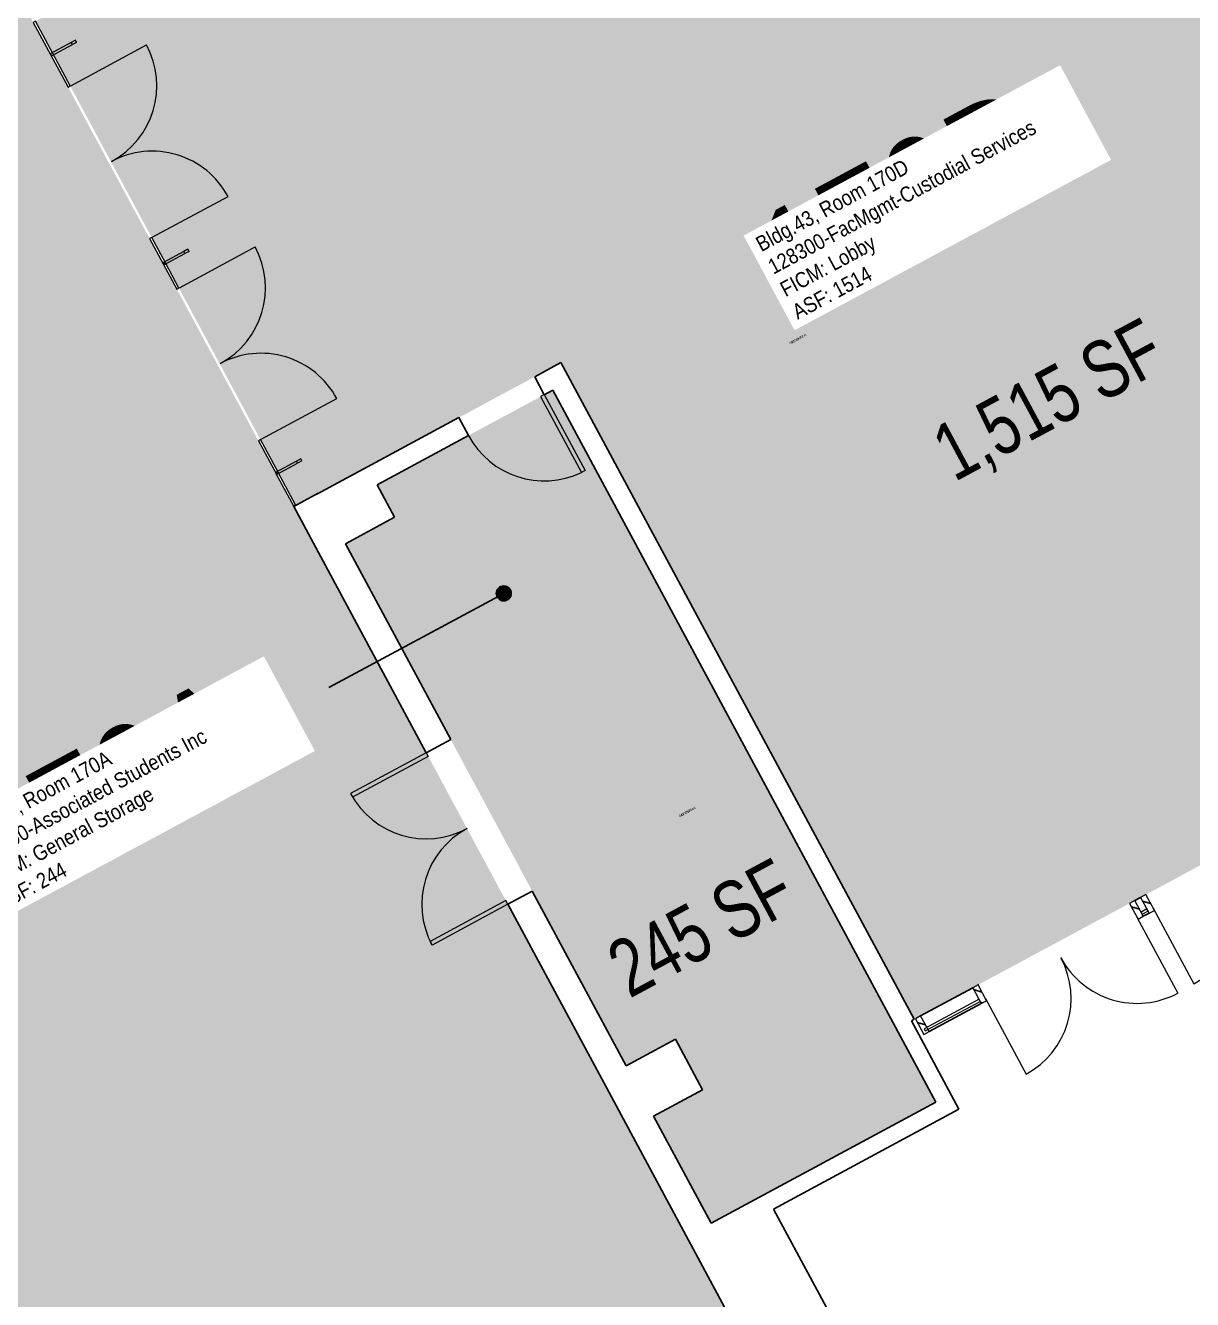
# Model space of a CAD drawing. Header units: inches. Extents: x 69213682 to 69221478, y 27658977 to 27667505.
# Drawn here: x 69219251 to 69219740, y 27661677 to 27662210 of the extents above; entities that cross this region are included whole.
import ezdxf
from ezdxf.enums import TextEntityAlignment as Align

# ---------------------------------------------------------------- set-up
doc = ezdxf.new("R2010")
doc.units = ezdxf.units.IN
doc.header["$LTSCALE"] = 100
doc.header["$MEASUREMENT"] = 0
for name, color, linetype in [('A-DOOR', 2, 'CONTINUOUS'), ('A-GLAZ', 1, 'CONTINUOUS'), ('A-IDEN-RNUM', 7, 'CONTINUOUS'), ('A-IDEN-SNUM', 4, 'CONTINUOUS'), ('A-IDEN-VNUM', 4, 'CONTINUOUS'), ('A-WALL', 5, 'CONTINUOUS'), ('AREA-TEXT', 3, 'CONTINUOUS'), ('Rooms-Category-Color', 7, 'CONTINUOUS'), ('Rooms-College-Color', 7, 'CONTINUOUS'), ('Rooms-Department-Color', 7, 'CONTINUOUS'), ('Rooms-Division-Color', 7, 'CONTINUOUS'), ('Rooms-Information', 7, 'CONTINUOUS')]:
    doc.layers.add(name, color=color, linetype=linetype)
doc.styles.add('CP_AREA', font='arial.ttf', dxfattribs={"height": 15})
doc.styles.add('CP_ROOMSNUMBER', font='arial.ttf', dxfattribs={"height": 1})
doc.styles.add('CP_ROOMVNUMBER', font='arial.ttf', dxfattribs={"width": 0.85, "height": 0.075})

# ---------------------------------------------------------------- blocks, each defined once
blk = doc.blocks.new('Double-Flush - 72_ x 36_ Gates-969-BACKGROUND Level 1 Parent View')
at = {"layer": 'A-DOOR', "lineweight": 20}
for p, q in [((-36, 41.81), (-34.25, 41.81)), ((-36, 5.81), (-36, 41.81)), ((-34.25, 5.81), (-34.25, 41.81)), ((34.25, 5.81), (34.25, 41.77)), ((36, 5.81), (36, 41.81)), ((-36, 5.81), (-34.25, 5.81)), ((36, 5.81), (34.25, 5.81))]:
    blk.add_line(p, q, dxfattribs=at)
at = {"layer": 'A-DOOR', "lineweight": 5}
for centre, start, end in [((-36, 5.81), 0, 90), ((36, 5.81), 90, 180)]:
    blk.add_arc(centre, 36, start, end, dxfattribs=at)
blk = doc.blocks.new('Racquetball Mullion22 - Racquetball Mullion-587-BACKGROUND Level 1 Parent View')
at = {"layer": 'A-GLAZ', "lineweight": 15}
for p, q in [((-4563.81, -1215.42), (-4564.81, -1215.42)), ((-4564.81, -1215.42), (-4564.81, -1225.42)), ((-4563.81, -1225.42), (-4563.81, -1215.42)), ((-4564.81, -1225.42), (-4563.81, -1225.42)), ((-4564.81, -1227.42), (-4564.81, -1225.42)), ((-4563.81, -1227.42), (-4563.81, -1225.42)), ((-4564.81, -1227.42), (-4563.81, -1227.42))]:
    blk.add_line(p, q, dxfattribs=at)
blk = doc.blocks.new('System Panel - Glazed-586-BACKGROUND Level 1 Parent View')
at = {"layer": 'A-GLAZ', "lineweight": 15}
for p, q in [((7.71875, -0.75), (-7.71875, -0.75)), ((-7.71875, -0.75), (-7.71875, -1.75)), ((-7.71875, -1.75), (7.71875, -1.75)), ((7.71875, -1.75), (7.71875, -0.75))]:
    blk.add_line(p, q, dxfattribs=at)
blk = doc.blocks.new('Curtain Wall Dbl Glass - Curtain Wall Dbl Glass-584-BACKGROUND Level 1 Parent View')
at = {"layer": 'A-DOOR', "lineweight": 20}
for p, q in [((-36, -2), (-36, -38)), ((36, -2), (36, -38))]:
    blk.add_line(p, q, dxfattribs=at)
at = {"layer": 'A-DOOR', "lineweight": 5}
for centre, start, end in [((-36, -2), 270, 0), ((36, -2), 180, 270)]:
    blk.add_arc(centre, 36, start, end, dxfattribs=at)
blk = doc.blocks.new('System Panel - Glazed-585-BACKGROUND Level 1 Parent View')
at = {"layer": 'A-GLAZ', "lineweight": 15}
for p, q in [((6, -0.75), (-6, -0.75)), ((-6, -0.75), (-6, -1.75)), ((-6, -1.75), (6, -1.75)), ((6, -1.75), (6, -0.75))]:
    blk.add_line(p, q, dxfattribs=at)
blk = doc.blocks.new('System Panel - Glazed-583-BACKGROUND Level 1 Parent View')
at = {"layer": 'A-GLAZ', "lineweight": 15}
for p, q in [((15.375, -0.75), (-15.375, -0.75)), ((-15.375, -0.75), (-15.375, -1.75)), ((-15.375, -1.75), (15.375, -1.75)), ((15.375, -1.75), (15.375, -0.75))]:
    blk.add_line(p, q, dxfattribs=at)
blk = doc.blocks.new('System Panel - Glazed-582-BACKGROUND Level 1 Parent View')
at = {"layer": 'A-GLAZ', "lineweight": 15}
for p, q in [((6, -0.75), (-6, -0.75)), ((-6, -0.75), (-6, -1.75)), ((-6, -1.75), (6, -1.75)), ((6, -1.75), (6, -0.75))]:
    blk.add_line(p, q, dxfattribs=at)
blk = doc.blocks.new('System Panel - Glazed-581-BACKGROUND Level 1 Parent View')
at = {"layer": 'A-GLAZ', "lineweight": 15}
for p, q in [((7.78125, -0.75), (-7.78125, -0.75)), ((-7.78125, -0.75), (-7.78125, -1.75)), ((-7.78125, -1.75), (7.78125, -1.75)), ((7.78125, -1.75), (7.78125, -0.75))]:
    blk.add_line(p, q, dxfattribs=at)
blk = doc.blocks.new('Racquetball Mullion21 - Racquetball Mullion-580-BACKGROUND Level 1 Parent View')
at = {"layer": 'A-GLAZ', "lineweight": 15}
for p, q in [((-4464.49, -1215.42), (-4465.49, -1215.42)), ((-4465.49, -1215.42), (-4465.49, -1225.42)), ((-4464.49, -1225.42), (-4464.49, -1215.42)), ((-4465.49, -1225.42), (-4464.49, -1225.42)), ((-4465.49, -1227.42), (-4465.49, -1225.42)), ((-4464.49, -1227.42), (-4464.49, -1225.42)), ((-4465.49, -1227.42), (-4464.49, -1227.42))]:
    blk.add_line(p, q, dxfattribs=at)
blk = doc.blocks.new('Racquetball Mullion23 - Racquetball Mullion-579-BACKGROUND Level 1 Parent View')
at = {"layer": 'A-GLAZ', "lineweight": 15}
for p, q in [((-4663.37, -1215.42), (-4664.37, -1215.42)), ((-4664.37, -1215.42), (-4664.37, -1225.42)), ((-4663.37, -1225.42), (-4663.37, -1215.42)), ((-4664.37, -1225.42), (-4663.37, -1225.42)), ((-4664.37, -1227.42), (-4664.37, -1225.42)), ((-4663.37, -1227.42), (-4663.37, -1225.42)), ((-4664.37, -1227.42), (-4663.37, -1227.42))]:
    blk.add_line(p, q, dxfattribs=at)
blk = doc.blocks.new('System Panel - SLO Glazed-291-BACKGROUND Level 1 Parent View')
at = {"layer": 'A-GLAZ', "lineweight": 15}
for p, q in [((13.03, 0.5), (-13.03, 0.5)), ((-13.03, 0.5), (-13.03, -0.5)), ((13.03, -0.5), (13.03, 0.5)), ((-13.03, -0.5), (13.03, -0.5))]:
    blk.add_line(p, q, dxfattribs=at)
blk = doc.blocks.new('Curtain Wall-Store Front-Dbl - Store Front Double Door-281-BACKGROUND Level 1 Parent View')
at = {"layer": 'A-DOOR', "lineweight": 20}
for p, q in [((-36, -0.5), (-36, -36.375)), ((36, -0.5), (36, -36.625))]:
    blk.add_line(p, q, dxfattribs=at)
at = {"layer": 'A-DOOR', "lineweight": 5}
for centre, radius, start, end in [((-36, -0.5), 35.875, 270, 0), ((36, -0.5), 36.125, 180, 270)]:
    blk.add_arc(centre, radius, start, end, dxfattribs=at)
blk = doc.blocks.new('System Panel - SLO Glazed-278-BACKGROUND Level 1 Parent View')
at = {"layer": 'A-GLAZ', "lineweight": 15}
for p, q in [((1.375, 0.5), (-1.375, 0.5)), ((-1.375, 0.5), (-1.375, -0.5)), ((1.375, -0.5), (1.375, 0.5)), ((-1.375, -0.5), (1.375, -0.5))]:
    blk.add_line(p, q, dxfattribs=at)
blk = doc.blocks.new('Curtain Wall-Store Front-Dbl - Store Front Double Door-275-BACKGROUND Level 1 Parent View')
at = {"layer": 'A-DOOR', "lineweight": 20}
for p, q in [((-36, -0.5), (-36, -36.375)), ((36, -0.5), (36, -36.625))]:
    blk.add_line(p, q, dxfattribs=at)
at = {"layer": 'A-DOOR', "lineweight": 5}
for centre, radius, start, end in [((-36, -0.5), 35.875, 270, 0), ((36, -0.5), 36.125, 180, 270)]:
    blk.add_arc(centre, radius, start, end, dxfattribs=at)
blk = doc.blocks.new('Single-Flush - 36_ x 84_-238-BACKGROUND Level 1 Parent View')
at = {"layer": 'A-DOOR', "lineweight": 20}
for p, q in [((16.25, -4.25), (16.25, -40.27)), ((18, -4.25), (16.25, -4.25)), ((18, -4.25), (18, -40.27)), ((18, -40.27), (16.25, -40.27))]:
    blk.add_line(p, q, dxfattribs=at)
at = {"layer": 'A-DOOR', "lineweight": 5}
blk.add_arc((18, -4.25), 36.07, 180, 267.2188, dxfattribs=at)

msp = doc.modelspace()

# ---------------------------------------------------------------- hatches: boundary and pattern name
at = {"layer": 'A-GLAZ', "extrusion": (0, 0, -1)}
h = msp.add_hatch(dxfattribs=at)
h.set_pattern_fill('FP1_177', color=256, angle=-208.2896, style=0, pattern_type=2)
h.set_pattern_definition([(16.71, (-69219679.386, 27661876.56), (-6.901, 22.986), []), (16.71, (-69219676.543, 27661881.843), (16.086, 29.887), []), (16.71, (-69219682.23, 27661871.277), (16.086, 29.887), [])])
h.paths.add_polyline_path([(-69219716.93, 27661835.94), (-69219719.13, 27661837.13), (-69219715.58, 27661843.73), (-69219713.38, 27661842.55)], flags=0)
h = msp.add_hatch(dxfattribs=at)
h.set_pattern_fill('FP1_178', color=256, angle=-208.2896, style=0, pattern_type=2)
h.set_pattern_definition([(16.71, (-69219683.96, 27661879.022), (-6.901, 22.986), []), (16.71, (-69219681.117, 27661884.305), (16.086, 29.887), []), (16.71, (-69219686.804, 27661873.739), (16.086, 29.887), [])])
h.paths.add_polyline_path([(-69219721.55, 27661838.43), (-69219723.76, 27661839.62), (-69219720.2, 27661846.22), (-69219718, 27661845.04)], flags=0)
h = msp.add_hatch(dxfattribs=at)
h.set_pattern_fill('FP1_176', color=256, angle=-208.2896, style=0, pattern_type=2)
h.set_pattern_definition([(16.71, (-69219614.468, 27661841.62), (-6.901, 22.986), []), (16.71, (-69219611.624, 27661846.903), (16.086, 29.887), []), (16.71, (-69219617.311, 27661836.337), (16.086, 29.887), [])])
h.paths.add_polyline_path([(-69219651.33, 27661800.64), (-69219653.53, 27661801.82), (-69219649.98, 27661808.43), (-69219647.77, 27661807.24)], flags=0)
at = {"layer": 'A-GLAZ'}
h = msp.add_hatch(dxfattribs=at)
h.set_pattern_fill('FP1_175', color=256, angle=208.2896, style=0, pattern_type=2)
h.set_pattern_definition([(163.29, (69219589.572, 27661828.22), (-6.901, -22.986), []), (163.29, (69219586.73, 27661833.505), (-29.887, -16.086), []), (163.29, (69219592.416, 27661822.938), (-29.887, -16.086), [])])
h.paths.add_polyline_path([(69219627.27, 27661787.69), (69219629.47, 27661788.87), (69219629, 27661789.76), (69219627.9, 27661789.16), (69219627.43, 27661790.04), (69219628.53, 27661790.64), (69219625.92, 27661795.48), (69219623.72, 27661794.29)], flags=0)
at = {"layer": 'A-IDEN-VNUM'}
h = msp.add_hatch(color=256, dxfattribs=at)
edge = h.paths.add_edge_path()
edge.add_arc((69219451.48, 27661972.25), 3.14, 0, 360)
at = {"layer": 'Rooms-Category-Color', "true_color": 0xffe090}
h = msp.add_hatch(color=41, dxfattribs=at)
edge = h.paths.add_edge_path()
edge.add_line((69218510.21, 27662429.43), (69218527.27, 27662397.73))
edge.add_line((69218527.27, 27662397.73), (69218356.44, 27662305.78))
edge.add_line((69218356.44, 27662305.78), (69218293.04, 27662271.66))
edge.add_line((69218293.04, 27662271.66), (69218268.67, 27662258.55))
edge.add_line((69218268.67, 27662258.55), (69218268.67, 27662258.55))
edge.add_line((69218268.67, 27662258.55), (69218268.56, 27662258.48))
edge.add_line((69218268.56, 27662258.48), (69218262.09, 27662254.3))
edge.add_line((69218262.09, 27662254.3), (69218255.9, 27662249.72))
edge.add_line((69218255.9, 27662249.72), (69218250.02, 27662244.75))
edge.add_line((69218250.02, 27662244.75), (69218244.47, 27662239.41))
edge.add_line((69218244.47, 27662239.41), (69218239.27, 27662233.73))
edge.add_line((69218239.27, 27662233.73), (69218234.45, 27662227.73))
edge.add_line((69218234.45, 27662227.73), (69218230.02, 27662221.43))
edge.add_line((69218230.02, 27662221.43), (69218226.01, 27662214.86))
edge.add_line((69218226.01, 27662214.86), (69218222.43, 27662208.04))
edge.add_line((69218222.43, 27662208.04), (69218219.29, 27662201.01))
edge.add_line((69218219.29, 27662201.01), (69218216.6, 27662193.8))
edge.add_line((69218216.6, 27662193.8), (69218214.39, 27662186.42))
edge.add_line((69218214.39, 27662186.42), (69218212.65, 27662178.92))
edge.add_line((69218212.65, 27662178.92), (69218211.4, 27662171.32))
edge.add_line((69218211.4, 27662171.32), (69218210.64, 27662163.66))
edge.add_line((69218210.64, 27662163.66), (69218210.37, 27662155.97))
edge.add_line((69218210.37, 27662155.97), (69218210.6, 27662148.27))
edge.add_line((69218210.6, 27662148.27), (69218211.31, 27662140.6))
edge.add_line((69218211.31, 27662140.6), (69218212.52, 27662133))
edge.add_line((69218212.52, 27662133), (69218214.22, 27662125.49))
edge.add_line((69218214.22, 27662125.49), (69218216.39, 27662118.1))
edge.add_line((69218216.39, 27662118.1), (69218219.03, 27662110.87))
edge.add_line((69218219.03, 27662110.87), (69218222.13, 27662103.82))
edge.add_line((69218222.13, 27662103.82), (69218222.18, 27662103.7))
edge.add_line((69218222.18, 27662103.7), (69218222.18, 27662103.7))
edge.add_line((69218222.18, 27662103.7), (69218572.5, 27661452.81))
edge.add_line((69218572.5, 27661452.81), (69218606.63, 27661389.41))
edge.add_line((69218606.63, 27661389.41), (69218702.6, 27661211.09))
edge.add_arc((69218808.26, 27661267.96), 120, 208.2896, 298.2896)
edge.add_line((69218865.14, 27661162.3), (69218886.27, 27661173.67))
edge.add_line((69218886.27, 27661173.67), (69218949.67, 27661207.79))
edge.add_line((69218949.67, 27661207.79), (69219118.74, 27661298.79))
edge.add_line((69219118.74, 27661298.79), (69219136.69, 27661265.44))
edge.add_line((69219136.69, 27661265.44), (69219263.49, 27661333.68))
edge.add_line((69219263.49, 27661333.68), (69219245.54, 27661367.03))
edge.add_line((69219245.54, 27661367.03), (69219414.61, 27661458.03))
edge.add_line((69219414.61, 27661458.03), (69219478.01, 27661492.15))
edge.add_line((69219478.01, 27661492.15), (69219499.14, 27661503.52))
edge.add_arc((69219442.27, 27661609.19), 120, 298.2896, 388.2896)
edge.add_line((69219547.94, 27661666.06), (69219492.49, 27661769.09))
edge.add_line((69219492.49, 27661769.09), (69219453.15, 27661842.18))
edge.add_line((69219453.15, 27661842.18), (69219419.03, 27661905.58))
edge.add_line((69219419.03, 27661905.58), (69219374.95, 27661987.47))
edge.add_line((69219374.95, 27661987.47), (69219363.58, 27662008.6))
edge.add_line((69219363.58, 27662008.6), (69219356.14, 27662022.42))
edge.add_line((69219356.14, 27662022.42), (69219355.91, 27662022.86))
edge.add_line((69219355.91, 27662022.86), (69219348.77, 27662036.12))
edge.add_line((69219348.77, 27662036.12), (69219269.15, 27662184.05))
edge.add_line((69219269.15, 27662184.05), (69219254.58, 27662211.13))
edge.add_line((69219254.58, 27662211.13), (69219243.2, 27662232.27))
edge.add_line((69219243.2, 27662232.27), (69219199.13, 27662314.16))
edge.add_line((69219199.13, 27662314.16), (69219165, 27662377.56))
edge.add_line((69219165, 27662377.56), (69219070.22, 27662553.67))
edge.add_arc((69218964.55, 27662496.8), 120, 28.2896, 118.2896)
edge.add_line((69218907.68, 27662602.47), (69218893.59, 27662594.88))
edge.add_line((69218893.59, 27662594.88), (69218879.5, 27662587.3))
edge.add_line((69218879.5, 27662587.3), (69218837.23, 27662564.55))
edge.add_line((69218837.23, 27662564.55), (69218794.97, 27662541.8))
edge.add_line((69218794.97, 27662541.8), (69218752.7, 27662519.06))
edge.add_line((69218752.7, 27662519.06), (69218738.6, 27662511.47))
edge.add_line((69218738.6, 27662511.47), (69218654.08, 27662465.98))
edge.add_line((69218654.08, 27662465.98), (69218637.01, 27662497.68))
edge.add_line((69218637.01, 27662497.68), (69218510.21, 27662429.43))
at = {"layer": 'Rooms-Category-Color', "true_color": 0xadadad}
msp.add_hatch(color=253, dxfattribs=at).paths.add_polyline_path([(69219923.97, 27661971.79), (69219932.56, 27661976.41), (69219939.19, 27661964.09), (69219623.28, 27661794.06), (69219475.41, 27662068.79), (69219364.46, 27662009.08), (69219255.46, 27662211.61), (69219499.39, 27662342.89), (69219501.28, 27662339.37), (69219675.26, 27662433.01), (69219862.88, 27662082.57), (69219872.61, 27662087.8), (69219919.29, 27662001.07), (69219910.7, 27661996.45)])
at = {"layer": 'Rooms-Category-Color', "true_color": 0xe3c5e1}
msp.add_hatch(color=254, dxfattribs=at).paths.add_polyline_path([(69219398.43, 27662017.71), (69219405.77, 27662004.06), (69219385.19, 27661992.98), (69219502.72, 27661774.6), (69219523.31, 27661785.68), (69219534.68, 27661764.54), (69219514.1, 27661753.47), (69219538.21, 27661708.67), (69219632.32, 27661759.32), (69219471.96, 27662057.28)])
at = {"layer": 'Rooms-College-Color', "true_color": 0xadadad}
h = msp.add_hatch(color=253, dxfattribs=at)
edge = h.paths.add_edge_path()
edge.add_line((69218510.21, 27662429.43), (69218527.27, 27662397.73))
edge.add_line((69218527.27, 27662397.73), (69218356.44, 27662305.78))
edge.add_line((69218356.44, 27662305.78), (69218293.04, 27662271.66))
edge.add_line((69218293.04, 27662271.66), (69218268.67, 27662258.55))
edge.add_line((69218268.67, 27662258.55), (69218268.67, 27662258.55))
edge.add_line((69218268.67, 27662258.55), (69218268.56, 27662258.48))
edge.add_line((69218268.56, 27662258.48), (69218262.09, 27662254.3))
edge.add_line((69218262.09, 27662254.3), (69218255.9, 27662249.72))
edge.add_line((69218255.9, 27662249.72), (69218250.02, 27662244.75))
edge.add_line((69218250.02, 27662244.75), (69218244.47, 27662239.41))
edge.add_line((69218244.47, 27662239.41), (69218239.27, 27662233.73))
edge.add_line((69218239.27, 27662233.73), (69218234.45, 27662227.73))
edge.add_line((69218234.45, 27662227.73), (69218230.02, 27662221.43))
edge.add_line((69218230.02, 27662221.43), (69218226.01, 27662214.86))
edge.add_line((69218226.01, 27662214.86), (69218222.43, 27662208.04))
edge.add_line((69218222.43, 27662208.04), (69218219.29, 27662201.01))
edge.add_line((69218219.29, 27662201.01), (69218216.6, 27662193.8))
edge.add_line((69218216.6, 27662193.8), (69218214.39, 27662186.42))
edge.add_line((69218214.39, 27662186.42), (69218212.65, 27662178.92))
edge.add_line((69218212.65, 27662178.92), (69218211.4, 27662171.32))
edge.add_line((69218211.4, 27662171.32), (69218210.64, 27662163.66))
edge.add_line((69218210.64, 27662163.66), (69218210.37, 27662155.97))
edge.add_line((69218210.37, 27662155.97), (69218210.6, 27662148.27))
edge.add_line((69218210.6, 27662148.27), (69218211.31, 27662140.6))
edge.add_line((69218211.31, 27662140.6), (69218212.52, 27662133))
edge.add_line((69218212.52, 27662133), (69218214.22, 27662125.49))
edge.add_line((69218214.22, 27662125.49), (69218216.39, 27662118.1))
edge.add_line((69218216.39, 27662118.1), (69218219.03, 27662110.87))
edge.add_line((69218219.03, 27662110.87), (69218222.13, 27662103.82))
edge.add_line((69218222.13, 27662103.82), (69218222.18, 27662103.7))
edge.add_line((69218222.18, 27662103.7), (69218222.18, 27662103.7))
edge.add_line((69218222.18, 27662103.7), (69218572.5, 27661452.81))
edge.add_line((69218572.5, 27661452.81), (69218606.63, 27661389.41))
edge.add_line((69218606.63, 27661389.41), (69218702.6, 27661211.09))
edge.add_arc((69218808.26, 27661267.96), 120, 208.2896, 298.2896)
edge.add_line((69218865.14, 27661162.3), (69218886.27, 27661173.67))
edge.add_line((69218886.27, 27661173.67), (69218949.67, 27661207.79))
edge.add_line((69218949.67, 27661207.79), (69219118.74, 27661298.79))
edge.add_line((69219118.74, 27661298.79), (69219136.69, 27661265.44))
edge.add_line((69219136.69, 27661265.44), (69219263.49, 27661333.68))
edge.add_line((69219263.49, 27661333.68), (69219245.54, 27661367.03))
edge.add_line((69219245.54, 27661367.03), (69219414.61, 27661458.03))
edge.add_line((69219414.61, 27661458.03), (69219478.01, 27661492.15))
edge.add_line((69219478.01, 27661492.15), (69219499.14, 27661503.52))
edge.add_arc((69219442.27, 27661609.19), 120, 298.2896, 388.2896)
edge.add_line((69219547.94, 27661666.06), (69219492.49, 27661769.09))
edge.add_line((69219492.49, 27661769.09), (69219453.15, 27661842.18))
edge.add_line((69219453.15, 27661842.18), (69219419.03, 27661905.58))
edge.add_line((69219419.03, 27661905.58), (69219374.95, 27661987.47))
edge.add_line((69219374.95, 27661987.47), (69219363.58, 27662008.6))
edge.add_line((69219363.58, 27662008.6), (69219356.14, 27662022.42))
edge.add_line((69219356.14, 27662022.42), (69219355.91, 27662022.86))
edge.add_line((69219355.91, 27662022.86), (69219348.77, 27662036.12))
edge.add_line((69219348.77, 27662036.12), (69219269.15, 27662184.05))
edge.add_line((69219269.15, 27662184.05), (69219254.58, 27662211.13))
edge.add_line((69219254.58, 27662211.13), (69219243.2, 27662232.27))
edge.add_line((69219243.2, 27662232.27), (69219199.13, 27662314.16))
edge.add_line((69219199.13, 27662314.16), (69219165, 27662377.56))
edge.add_line((69219165, 27662377.56), (69219070.22, 27662553.67))
edge.add_arc((69218964.55, 27662496.8), 120, 28.2896, 118.2896)
edge.add_line((69218907.68, 27662602.47), (69218893.59, 27662594.88))
edge.add_line((69218893.59, 27662594.88), (69218879.5, 27662587.3))
edge.add_line((69218879.5, 27662587.3), (69218837.23, 27662564.55))
edge.add_line((69218837.23, 27662564.55), (69218794.97, 27662541.8))
edge.add_line((69218794.97, 27662541.8), (69218752.7, 27662519.06))
edge.add_line((69218752.7, 27662519.06), (69218738.6, 27662511.47))
edge.add_line((69218738.6, 27662511.47), (69218654.08, 27662465.98))
edge.add_line((69218654.08, 27662465.98), (69218637.01, 27662497.68))
edge.add_line((69218637.01, 27662497.68), (69218510.21, 27662429.43))
for points in [[(69219923.97, 27661971.79), (69219932.56, 27661976.41), (69219939.19, 27661964.09), (69219623.28, 27661794.06), (69219475.41, 27662068.79), (69219364.46, 27662009.08), (69219255.46, 27662211.61), (69219499.39, 27662342.89), (69219501.28, 27662339.37), (69219675.26, 27662433.01), (69219862.88, 27662082.57), (69219872.61, 27662087.8), (69219919.29, 27662001.07), (69219910.7, 27661996.45)], [(69219398.43, 27662017.71), (69219405.77, 27662004.06), (69219385.19, 27661992.98), (69219502.72, 27661774.6), (69219523.31, 27661785.68), (69219534.68, 27661764.54), (69219514.1, 27661753.47), (69219538.21, 27661708.67), (69219632.32, 27661759.32), (69219471.96, 27662057.28)]]:
    msp.add_hatch(color=253, dxfattribs=at).paths.add_polyline_path(points)
at = {"layer": 'Rooms-Department-Color', "true_color": 0x604aed}
h = msp.add_hatch(color=173, dxfattribs=at)
edge = h.paths.add_edge_path()
edge.add_line((69218510.21, 27662429.43), (69218527.27, 27662397.73))
edge.add_line((69218527.27, 27662397.73), (69218356.44, 27662305.78))
edge.add_line((69218356.44, 27662305.78), (69218293.04, 27662271.66))
edge.add_line((69218293.04, 27662271.66), (69218268.67, 27662258.55))
edge.add_line((69218268.67, 27662258.55), (69218268.67, 27662258.55))
edge.add_line((69218268.67, 27662258.55), (69218268.56, 27662258.48))
edge.add_line((69218268.56, 27662258.48), (69218262.09, 27662254.3))
edge.add_line((69218262.09, 27662254.3), (69218255.9, 27662249.72))
edge.add_line((69218255.9, 27662249.72), (69218250.02, 27662244.75))
edge.add_line((69218250.02, 27662244.75), (69218244.47, 27662239.41))
edge.add_line((69218244.47, 27662239.41), (69218239.27, 27662233.73))
edge.add_line((69218239.27, 27662233.73), (69218234.45, 27662227.73))
edge.add_line((69218234.45, 27662227.73), (69218230.02, 27662221.43))
edge.add_line((69218230.02, 27662221.43), (69218226.01, 27662214.86))
edge.add_line((69218226.01, 27662214.86), (69218222.43, 27662208.04))
edge.add_line((69218222.43, 27662208.04), (69218219.29, 27662201.01))
edge.add_line((69218219.29, 27662201.01), (69218216.6, 27662193.8))
edge.add_line((69218216.6, 27662193.8), (69218214.39, 27662186.42))
edge.add_line((69218214.39, 27662186.42), (69218212.65, 27662178.92))
edge.add_line((69218212.65, 27662178.92), (69218211.4, 27662171.32))
edge.add_line((69218211.4, 27662171.32), (69218210.64, 27662163.66))
edge.add_line((69218210.64, 27662163.66), (69218210.37, 27662155.97))
edge.add_line((69218210.37, 27662155.97), (69218210.6, 27662148.27))
edge.add_line((69218210.6, 27662148.27), (69218211.31, 27662140.6))
edge.add_line((69218211.31, 27662140.6), (69218212.52, 27662133))
edge.add_line((69218212.52, 27662133), (69218214.22, 27662125.49))
edge.add_line((69218214.22, 27662125.49), (69218216.39, 27662118.1))
edge.add_line((69218216.39, 27662118.1), (69218219.03, 27662110.87))
edge.add_line((69218219.03, 27662110.87), (69218222.13, 27662103.82))
edge.add_line((69218222.13, 27662103.82), (69218222.18, 27662103.7))
edge.add_line((69218222.18, 27662103.7), (69218222.18, 27662103.7))
edge.add_line((69218222.18, 27662103.7), (69218572.5, 27661452.81))
edge.add_line((69218572.5, 27661452.81), (69218606.63, 27661389.41))
edge.add_line((69218606.63, 27661389.41), (69218702.6, 27661211.09))
edge.add_arc((69218808.26, 27661267.96), 120, 208.2896, 298.2896)
edge.add_line((69218865.14, 27661162.3), (69218886.27, 27661173.67))
edge.add_line((69218886.27, 27661173.67), (69218949.67, 27661207.79))
edge.add_line((69218949.67, 27661207.79), (69219118.74, 27661298.79))
edge.add_line((69219118.74, 27661298.79), (69219136.69, 27661265.44))
edge.add_line((69219136.69, 27661265.44), (69219263.49, 27661333.68))
edge.add_line((69219263.49, 27661333.68), (69219245.54, 27661367.03))
edge.add_line((69219245.54, 27661367.03), (69219414.61, 27661458.03))
edge.add_line((69219414.61, 27661458.03), (69219478.01, 27661492.15))
edge.add_line((69219478.01, 27661492.15), (69219499.14, 27661503.52))
edge.add_arc((69219442.27, 27661609.19), 120, 298.2896, 388.2896)
edge.add_line((69219547.94, 27661666.06), (69219492.49, 27661769.09))
edge.add_line((69219492.49, 27661769.09), (69219453.15, 27661842.18))
edge.add_line((69219453.15, 27661842.18), (69219419.03, 27661905.58))
edge.add_line((69219419.03, 27661905.58), (69219374.95, 27661987.47))
edge.add_line((69219374.95, 27661987.47), (69219363.58, 27662008.6))
edge.add_line((69219363.58, 27662008.6), (69219356.14, 27662022.42))
edge.add_line((69219356.14, 27662022.42), (69219355.91, 27662022.86))
edge.add_line((69219355.91, 27662022.86), (69219348.77, 27662036.12))
edge.add_line((69219348.77, 27662036.12), (69219269.15, 27662184.05))
edge.add_line((69219269.15, 27662184.05), (69219254.58, 27662211.13))
edge.add_line((69219254.58, 27662211.13), (69219243.2, 27662232.27))
edge.add_line((69219243.2, 27662232.27), (69219199.13, 27662314.16))
edge.add_line((69219199.13, 27662314.16), (69219165, 27662377.56))
edge.add_line((69219165, 27662377.56), (69219070.22, 27662553.67))
edge.add_arc((69218964.55, 27662496.8), 120, 28.2896, 118.2896)
edge.add_line((69218907.68, 27662602.47), (69218893.59, 27662594.88))
edge.add_line((69218893.59, 27662594.88), (69218879.5, 27662587.3))
edge.add_line((69218879.5, 27662587.3), (69218837.23, 27662564.55))
edge.add_line((69218837.23, 27662564.55), (69218794.97, 27662541.8))
edge.add_line((69218794.97, 27662541.8), (69218752.7, 27662519.06))
edge.add_line((69218752.7, 27662519.06), (69218738.6, 27662511.47))
edge.add_line((69218738.6, 27662511.47), (69218654.08, 27662465.98))
edge.add_line((69218654.08, 27662465.98), (69218637.01, 27662497.68))
edge.add_line((69218637.01, 27662497.68), (69218510.21, 27662429.43))
at = {"layer": 'Rooms-Department-Color', "true_color": 0xacacac}
msp.add_hatch(color=253, dxfattribs=at).paths.add_polyline_path([(69219923.97, 27661971.79), (69219932.56, 27661976.41), (69219939.19, 27661964.09), (69219623.28, 27661794.06), (69219475.41, 27662068.79), (69219364.46, 27662009.08), (69219255.46, 27662211.61), (69219499.39, 27662342.89), (69219501.28, 27662339.37), (69219675.26, 27662433.01), (69219862.88, 27662082.57), (69219872.61, 27662087.8), (69219919.29, 27662001.07), (69219910.7, 27661996.45)])
at = {"layer": 'Rooms-Department-Color', "true_color": 0x604aed}
msp.add_hatch(color=173, dxfattribs=at).paths.add_polyline_path([(69219398.43, 27662017.71), (69219405.77, 27662004.06), (69219385.19, 27661992.98), (69219502.72, 27661774.6), (69219523.31, 27661785.68), (69219534.68, 27661764.54), (69219514.1, 27661753.47), (69219538.21, 27661708.67), (69219632.32, 27661759.32), (69219471.96, 27662057.28)])
at = {"layer": 'Rooms-Division-Color', "true_color": 0x604aed}
h = msp.add_hatch(color=173, dxfattribs=at)
edge = h.paths.add_edge_path()
edge.add_line((69218510.21, 27662429.43), (69218527.27, 27662397.73))
edge.add_line((69218527.27, 27662397.73), (69218356.44, 27662305.78))
edge.add_line((69218356.44, 27662305.78), (69218293.04, 27662271.66))
edge.add_line((69218293.04, 27662271.66), (69218268.67, 27662258.55))
edge.add_line((69218268.67, 27662258.55), (69218268.67, 27662258.55))
edge.add_line((69218268.67, 27662258.55), (69218268.56, 27662258.48))
edge.add_line((69218268.56, 27662258.48), (69218262.09, 27662254.3))
edge.add_line((69218262.09, 27662254.3), (69218255.9, 27662249.72))
edge.add_line((69218255.9, 27662249.72), (69218250.02, 27662244.75))
edge.add_line((69218250.02, 27662244.75), (69218244.47, 27662239.41))
edge.add_line((69218244.47, 27662239.41), (69218239.27, 27662233.73))
edge.add_line((69218239.27, 27662233.73), (69218234.45, 27662227.73))
edge.add_line((69218234.45, 27662227.73), (69218230.02, 27662221.43))
edge.add_line((69218230.02, 27662221.43), (69218226.01, 27662214.86))
edge.add_line((69218226.01, 27662214.86), (69218222.43, 27662208.04))
edge.add_line((69218222.43, 27662208.04), (69218219.29, 27662201.01))
edge.add_line((69218219.29, 27662201.01), (69218216.6, 27662193.8))
edge.add_line((69218216.6, 27662193.8), (69218214.39, 27662186.42))
edge.add_line((69218214.39, 27662186.42), (69218212.65, 27662178.92))
edge.add_line((69218212.65, 27662178.92), (69218211.4, 27662171.32))
edge.add_line((69218211.4, 27662171.32), (69218210.64, 27662163.66))
edge.add_line((69218210.64, 27662163.66), (69218210.37, 27662155.97))
edge.add_line((69218210.37, 27662155.97), (69218210.6, 27662148.27))
edge.add_line((69218210.6, 27662148.27), (69218211.31, 27662140.6))
edge.add_line((69218211.31, 27662140.6), (69218212.52, 27662133))
edge.add_line((69218212.52, 27662133), (69218214.22, 27662125.49))
edge.add_line((69218214.22, 27662125.49), (69218216.39, 27662118.1))
edge.add_line((69218216.39, 27662118.1), (69218219.03, 27662110.87))
edge.add_line((69218219.03, 27662110.87), (69218222.13, 27662103.82))
edge.add_line((69218222.13, 27662103.82), (69218222.18, 27662103.7))
edge.add_line((69218222.18, 27662103.7), (69218222.18, 27662103.7))
edge.add_line((69218222.18, 27662103.7), (69218572.5, 27661452.81))
edge.add_line((69218572.5, 27661452.81), (69218606.63, 27661389.41))
edge.add_line((69218606.63, 27661389.41), (69218702.6, 27661211.09))
edge.add_arc((69218808.26, 27661267.96), 120, 208.2896, 298.2896)
edge.add_line((69218865.14, 27661162.3), (69218886.27, 27661173.67))
edge.add_line((69218886.27, 27661173.67), (69218949.67, 27661207.79))
edge.add_line((69218949.67, 27661207.79), (69219118.74, 27661298.79))
edge.add_line((69219118.74, 27661298.79), (69219136.69, 27661265.44))
edge.add_line((69219136.69, 27661265.44), (69219263.49, 27661333.68))
edge.add_line((69219263.49, 27661333.68), (69219245.54, 27661367.03))
edge.add_line((69219245.54, 27661367.03), (69219414.61, 27661458.03))
edge.add_line((69219414.61, 27661458.03), (69219478.01, 27661492.15))
edge.add_line((69219478.01, 27661492.15), (69219499.14, 27661503.52))
edge.add_arc((69219442.27, 27661609.19), 120, 298.2896, 388.2896)
edge.add_line((69219547.94, 27661666.06), (69219492.49, 27661769.09))
edge.add_line((69219492.49, 27661769.09), (69219453.15, 27661842.18))
edge.add_line((69219453.15, 27661842.18), (69219419.03, 27661905.58))
edge.add_line((69219419.03, 27661905.58), (69219374.95, 27661987.47))
edge.add_line((69219374.95, 27661987.47), (69219363.58, 27662008.6))
edge.add_line((69219363.58, 27662008.6), (69219356.14, 27662022.42))
edge.add_line((69219356.14, 27662022.42), (69219355.91, 27662022.86))
edge.add_line((69219355.91, 27662022.86), (69219348.77, 27662036.12))
edge.add_line((69219348.77, 27662036.12), (69219269.15, 27662184.05))
edge.add_line((69219269.15, 27662184.05), (69219254.58, 27662211.13))
edge.add_line((69219254.58, 27662211.13), (69219243.2, 27662232.27))
edge.add_line((69219243.2, 27662232.27), (69219199.13, 27662314.16))
edge.add_line((69219199.13, 27662314.16), (69219165, 27662377.56))
edge.add_line((69219165, 27662377.56), (69219070.22, 27662553.67))
edge.add_arc((69218964.55, 27662496.8), 120, 28.2896, 118.2896)
edge.add_line((69218907.68, 27662602.47), (69218893.59, 27662594.88))
edge.add_line((69218893.59, 27662594.88), (69218879.5, 27662587.3))
edge.add_line((69218879.5, 27662587.3), (69218837.23, 27662564.55))
edge.add_line((69218837.23, 27662564.55), (69218794.97, 27662541.8))
edge.add_line((69218794.97, 27662541.8), (69218752.7, 27662519.06))
edge.add_line((69218752.7, 27662519.06), (69218738.6, 27662511.47))
edge.add_line((69218738.6, 27662511.47), (69218654.08, 27662465.98))
edge.add_line((69218654.08, 27662465.98), (69218637.01, 27662497.68))
edge.add_line((69218637.01, 27662497.68), (69218510.21, 27662429.43))
at = {"layer": 'Rooms-Division-Color', "true_color": 0xadadad}
msp.add_hatch(color=253, dxfattribs=at).paths.add_polyline_path([(69219923.97, 27661971.79), (69219932.56, 27661976.41), (69219939.19, 27661964.09), (69219623.28, 27661794.06), (69219475.41, 27662068.79), (69219364.46, 27662009.08), (69219255.46, 27662211.61), (69219499.39, 27662342.89), (69219501.28, 27662339.37), (69219675.26, 27662433.01), (69219862.88, 27662082.57), (69219872.61, 27662087.8), (69219919.29, 27662001.07), (69219910.7, 27661996.45)])
at = {"layer": 'Rooms-Division-Color', "true_color": 0x604aed}
msp.add_hatch(color=173, dxfattribs=at).paths.add_polyline_path([(69219398.43, 27662017.71), (69219405.77, 27662004.06), (69219385.19, 27661992.98), (69219502.72, 27661774.6), (69219523.31, 27661785.68), (69219534.68, 27661764.54), (69219514.1, 27661753.47), (69219538.21, 27661708.67), (69219632.32, 27661759.32), (69219471.96, 27662057.28)])

# ---------------------------------------------------------------- linework, layer by layer
at = {"layer": 'A-GLAZ', "lineweight": 20, "extrusion": (0, 0, -1)}
for p, q in [((69219715.58, 27661843.73), (69219713.38, 27661842.55)), ((69219713.38, 27661842.55), (69219716.93, 27661835.94)), ((69219719.13, 27661837.13), (69219715.58, 27661843.73)), ((69219720.2, 27661846.22), (69219718, 27661845.04)), ((69219718, 27661845.04), (69219721.55, 27661838.43)), ((69219723.76, 27661839.62), (69219720.2, 27661846.22)), ((69219716.93, 27661835.94), (69219719.13, 27661837.13)), ((69219721.55, 27661838.43), (69219723.76, 27661839.62)), ((69219649.98, 27661808.43), (69219647.77, 27661807.24)), ((69219647.77, 27661807.24), (69219651.33, 27661800.64)), ((69219653.53, 27661801.82), (69219649.98, 27661808.43)), ((69219651.33, 27661800.64), (69219653.53, 27661801.82))]:
    msp.add_line(p, q, dxfattribs=at)
at = {"layer": 'A-GLAZ'}
for p, q in [((69219715.58, 27661843.73), (69219718, 27661845.04)), ((69219719.13, 27661837.13), (69219721.55, 27661838.43)), ((69219647.77, 27661807.24), (69219625.92, 27661795.48)), ((69219649.98, 27661808.43), (69219650.26, 27661808.58)), ((69219651.33, 27661800.64), (69219629.47, 27661788.87)), ((69219653.53, 27661801.82), (69219653.81, 27661801.97))]:
    msp.add_line(p, q, dxfattribs=at)
at = {"layer": 'A-GLAZ', "lineweight": 20}
for p, q in [((69219625.92, 27661795.48), (69219623.72, 27661794.29)), ((69219629.47, 27661788.87), (69219625.92, 27661795.48)), ((69219623.72, 27661794.29), (69219627.27, 27661787.69)), ((69219627.27, 27661787.69), (69219629.47, 27661788.87))]:
    msp.add_line(p, q, dxfattribs=at)
at = {"layer": 'A-IDEN-VNUM'}
msp.add_line((69219378.21, 27661932.82), (69219451.48, 27661972.25), dxfattribs=at)
msp.add_circle((69219451.48, 27661972.25), 3.14, dxfattribs=at)
at = {"layer": 'A-WALL'}
for p, q in [((69219475.41, 27662068.79), (69219464.41, 27662062.87)), ((69219623.28, 27661794.06), (69219475.41, 27662068.79)), ((69219464.41, 27662062.87), (69219468.43, 27662055.38)), ((69219468.43, 27662055.38), (69219471.96, 27662057.28)), ((69219471.96, 27662057.28), (69219632.32, 27661759.32)), ((69219432.71, 27662045.81), (69219394.4, 27662025.19)), ((69219436.73, 27662038.32), (69219432.71, 27662045.81)), ((69219398.43, 27662017.71), (69219436.73, 27662038.32)), ((69219394.4, 27662025.19), (69219373.27, 27662013.82)), ((69219373.82, 27662014.11), (69219363.58, 27662008.6)), ((69219405.77, 27662004.06), (69219398.43, 27662017.71)), ((69219363.58, 27662008.6), (69219374.95, 27661987.47)), ((69219385.19, 27661992.98), (69219405.77, 27662004.06)), ((69219385.19, 27661992.98), (69219429.27, 27661911.09)), ((69219419.03, 27661905.58), (69219374.95, 27661987.47)), ((69219419.03, 27661905.58), (69219429.27, 27661911.09)), ((69219463.39, 27661847.69), (69219453.15, 27661842.18)), ((69219463.39, 27661847.69), (69219502.72, 27661774.6)), ((69219492.49, 27661769.09), (69219453.15, 27661842.18)), ((69219622.07, 27661793.41), (69219623.28, 27661794.06)), ((69219641.97, 27661756.42), (69219622.07, 27661793.41)), ((69219523.31, 27661785.68), (69219502.72, 27661774.6)), ((69219534.68, 27661764.54), (69219523.31, 27661785.68)), ((69219492.49, 27661769.09), (69219547.94, 27661666.06)), ((69219514.1, 27661753.47), (69219534.68, 27661764.54)), ((69219632.32, 27661759.32), (69219538.21, 27661708.67)), ((69219538.21, 27661708.67), (69219514.1, 27661753.47)), ((69219564.37, 27661714.66), (69219641.97, 27661756.42)), ((69219658.68, 27661539.42), (69219564.37, 27661714.66))]:
    msp.add_line(p, q, dxfattribs=at)

# ---------------------------------------------------------------- block references
at = {"layer": 'A-DOOR'}
for name, p, rotation in [('Curtain Wall Dbl Glass - Curtain Wall Dbl Glass-584-BACKGROUND Level 1 Parent View', (69219285.55, 27662152), 118.2896483564979), ('Curtain Wall Dbl Glass - Curtain Wall Dbl Glass-584-BACKGROUND Level 1 Parent View', (69219331.05, 27662067.46), 118.2896483564979), ('Single-Flush - 36_ x 84_-238-BACKGROUND Level 1 Parent View', (69219450.57, 27662050.6), 28.28964835649788), ('Double-Flush - 72_ x 36_ Gates-969-BACKGROUND Level 1 Parent View', (69219441.21, 27661876.63), 118.2896483564979), ('Curtain Wall-Store Front-Dbl - Store Front Double Door-275-BACKGROUND Level 1 Parent View', (69219754.75, 27661858), 28.28964835649788), ('Curtain Wall-Store Front-Dbl - Store Front Double Door-281-BACKGROUND Level 1 Parent View', (69219684.52, 27661820.2), 28.28964835649788)]:
    msp.add_blockref(name, p, dxfattribs=dict(at, rotation=rotation))
at = {"layer": 'A-GLAZ'}
for name, p, rotation in [('System Panel - Glazed-583-BACKGROUND Level 1 Parent View', (69219261.2, 27662197.24), 118.2896483564979), ('System Panel - Glazed-582-BACKGROUND Level 1 Parent View', (69219305.45, 27662115.02), 118.2896483564979), ('System Panel - Glazed-585-BACKGROUND Level 1 Parent View', (69219311.14, 27662104.45), 118.2896483564979), ('System Panel - Glazed-581-BACKGROUND Level 1 Parent View', (69219351.8, 27662028.91), 118.2896483564979), ('System Panel - Glazed-586-BACKGROUND Level 1 Parent View', (69219359.14, 27662015.26), 118.2896483564979), ('System Panel - SLO Glazed-278-BACKGROUND Level 1 Parent View', (69219719.63, 27661839.1), 28.28964835649788), ('System Panel - SLO Glazed-291-BACKGROUND Level 1 Parent View', (69219639.14, 27661795.78), 28.28964835649788)]:
    msp.add_blockref(name, p, dxfattribs=dict(at, rotation=rotation))
at = {"layer": 'A-GLAZ', "lineweight": 15, "rotation": 118.2896483564979}
for name in ['Racquetball Mullion21 - Racquetball Mullion-580-BACKGROUND Level 1 Parent View', 'Racquetball Mullion22 - Racquetball Mullion-587-BACKGROUND Level 1 Parent View', 'Racquetball Mullion23 - Racquetball Mullion-579-BACKGROUND Level 1 Parent View']:
    msp.add_blockref(name, (69216075.55, 27665553.23), dxfattribs=at)

# ---------------------------------------------------------------- texts
at = {"layer": 'A-IDEN-RNUM', "style": 'CP_ROOMSNUMBER', "width": 0.85}
for s, p in [('0170-D0', (69219571.39, 27662076.4)), ('0170-A0', (69219525.06, 27661878.54))]:
    msp.add_text(s, height=1, rotation=28.29, dxfattribs=at).set_placement(p)
at = {"layer": 'A-IDEN-SNUM', "style": 'CP_ROOMSNUMBER', "width": 0.85}
for s, p in [('04300170D0', (69219571.39, 27662076.4)), ('04300170A0', (69219525.06, 27661878.54))]:
    msp.add_text(s, height=1, rotation=28.29, dxfattribs=at).set_placement(p)
at = {"layer": 'A-IDEN-VNUM', "style": 'CP_ROOMVNUMBER', "width": 0.85}
for s, p in [('170D', (69219620, 27662136.62)), ('170A', (69219288.38, 27661890.16))]:
    msp.add_text(s, height=45, rotation=28.29, dxfattribs=at).set_placement(p, align=Align.MIDDLE)
at = {"layer": 'AREA-TEXT', "style": 'CP_AREA', "width": 0.75}
for s, p in [('1,515 SF', (69219679.28, 27662053.43)), ('245 SF', (69219534.07, 27661832.37))]:
    msp.add_text(s, height=24, rotation=28.29, dxfattribs=at).set_placement(p, align=Align.MIDDLE_CENTER)

# ---------------------------------------------------------------- next in the draw order: texts
at = {"layer": 'Rooms-Information', "char_height": 6.4286, "width": 144, "attachment_point": 7, "rotation": 28.29, "style": 'CP_ROOMVNUMBER', "bg_fill": 3, "box_fill_scale": 1.5, "bg_fill_color": 256, "bg_fill_true_color": 13158600, "bg_fill_transparency": 0}
for s, insert in [('Bldg.43, Room 170D^M^J128300-FacMgmt-Custodial Services^M^JFICM: Lobby^M^JASF: 1514', (69219574.53, 27662086.59)), ('Bldg.43, Room 170A^M^J170100-Associated Students Inc^M^JFICM: General Storage^M^JASF: 244', (69219241.31, 27661839.27))]:
    msp.add_mtext(s, dxfattribs=dict(at, insert=insert))

doc.saveas('drawing.dxf')
